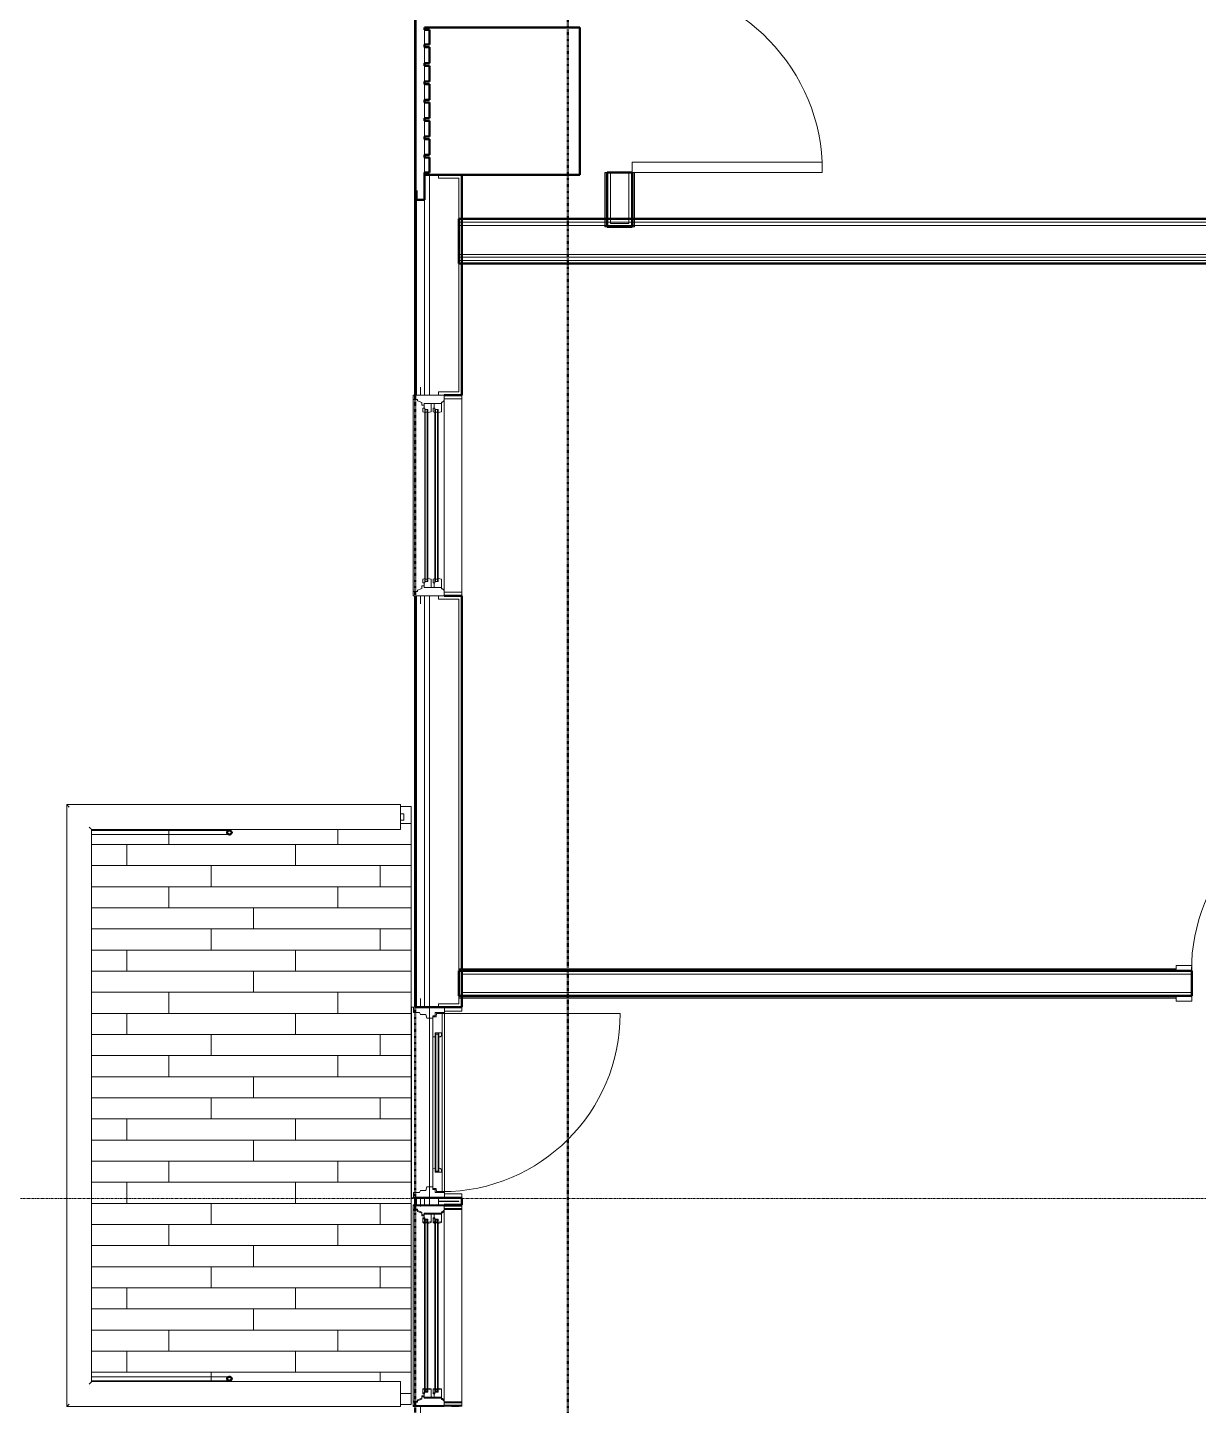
# Model space of a CAD drawing. Header units: inches. Extents: x -4218 to -1830, y 9767 to 12426.
# Drawn here: x -3934.1 to -3712.3, y 10128 to 10389.1 of the extents above; entities that cross this region are included whole.
import ezdxf

# ---------------------------------------------------------------- set-up
doc = ezdxf.new("R2010")
doc.units = ezdxf.units.IN
doc.header["$MEASUREMENT"] = 0
doc.linetypes.add('Dash 1_16_', pattern=[0.125, 0.0625, -0.0625])
doc.linetypes.add('Grid Line 1_2_', pattern=[0.875, 0.5, -0.125, 0.125, -0.125])
for name, color, linetype, lineweight in [('0-1', 7, 'Continuous', 5), ('0-2', 253, 'Continuous', 9), ('A-DOOR-1', 7, 'Continuous', 9), ('A-DOOR-2', 50, 'Continuous', 20), ('A-DOOR-4', 31, 'Continuous', 9), ('A-DOOR-5', 31, 'Continuous', 20), ('A-DOOR-FRAM', 31, 'Continuous', 20), ('A-DOOR-FRAM-1', 50, 'Continuous', 20), ('A-DOOR-FRAM-2', 31, 'Continuous', 9), ('A-DOOR-GLAZ', 31, 'Continuous', 9), ('A-FLOR-5', 192, 'Continuous', 9), ('A-FLOR-HRAL', 11, 'Continuous', 9), ('A-FLOR-PATT-1', 9, 'Continuous', 9), ('A-GENM', 5, 'Continuous', 9), ('A-GENM-7', 5, 'Continuous', 50), ('A-GLAZ-1', 151, 'Continuous', 9), ('A-GLAZ-2', 151, 'Continuous', 20), ('A-GLAZ-3', 151, 'Continuous', 50), ('A-WALL', 113, 'Continuous', 13), ('A-WALL-1', 250, 'Continuous', 50), ('A-WALL-2', 10, 'Continuous', 13), ('A-WALL-3', 254, 'Continuous', 9), ('A-WALL-4', 253, 'Continuous', 9), ('A-WALL-5', 252, 'Continuous', 9), ('A-WALL-6', 7, 'Continuous', 9), ('A-WALL-8', 113, 'Continuous', 9), ('A-WALL-9', 113, 'Continuous', 50), ('C-PROP-LINE-1', 91, 'Dash 1_16_', 50), ('I-WALL-1', 250, 'Continuous', 50), ('I-WALL-2', 254, 'Continuous', 9), ('I-WALL-3', 253, 'Continuous', 9), ('I-WALL-4', 252, 'Continuous', 9), ('S-GRID-1', 1, 'Grid Line 1_2_', 9)]:
    doc.layers.add(name, color=color, linetype=linetype, lineweight=lineweight)

# ---------------------------------------------------------------- blocks, each defined once
blk = doc.blocks.new('Basic Wall _ INT - W4BØF - _5_8 GYP - 2X4 WOOD_BATT_ - 5_8 GYP_ - ___-2689655-BACKGROUND - 3RD FLOOR')
at = {"layer": 'A-WALL-3'}
for p, q in [((-3852.47, 10205.59), (-3852.47, 10205.57)), ((-3852.47, 10205.45), (-3852.47, 10205.39)), ((-3852.47, 10205.38), (-3852.47, 10205.24)), ((-3852.47, 10205.24), (-3852.47, 10205.18))]:
    blk.add_line(p, q, dxfattribs=at)
at = {"layer": 'A-WALL-4'}
for p, q in [((-3852.47, 10205.55), (-3852.47, 10205.59)), ((-3851.87, 10205.59), (-3852.47, 10205.59)), ((-3852.47, 10205.49), (-3852.47, 10205.55)), ((-3852.47, 10205.48), (-3852.47, 10205.49)), ((-3852.47, 10205.47), (-3852.47, 10205.48)), ((-3852.47, 10205.46), (-3852.47, 10205.47)), ((-3852.47, 10205.39), (-3852.47, 10205.46)), ((-3852.47, 10205.18), (-3852.47, 10205.39)), ((-3852.47, 10205.24), (-3851.86, 10205.24)), ((-3713.58, 10205.59), (-3716.58, 10205.59))]:
    blk.add_line(p, q, dxfattribs=at)
at = {"layer": 'A-WALL-5'}
for p, q in [((-3852.47, 10205.46), (-3851.87, 10205.46)), ((-3852.47, 10205.18), (-3851.86, 10205.18)), ((-3716.58, 10205.59), (-3851.85, 10205.59)), ((-3851.85, 10205.24), (-3716.58, 10205.24)), ((-3676.05, 10205.59), (-3676.58, 10205.59)), ((-3676.58, 10205.24), (-3676.05, 10205.24)), ((-3676.05, 10205.57), (-3676.05, 10205.59)), ((-3676.05, 10205.39), (-3676.05, 10205.45)), ((-3676.05, 10205.24), (-3676.05, 10205.38)), ((-3676.05, 10205.18), (-3676.05, 10205.24))]:
    blk.add_line(p, q, dxfattribs=at)
at = {"layer": 'A-WALL-6'}
for p, q in [((-3851.85, 10205.46), (-3716.58, 10205.46)), ((-3851.85, 10205.18), (-3716.58, 10205.18)), ((-3676.58, 10205.46), (-3676.05, 10205.46)), ((-3676.58, 10205.18), (-3676.05, 10205.18)), ((-3676.05, 10205.59), (-3676.05, 10205.55)), ((-3676.05, 10205.55), (-3676.05, 10205.46)), ((-3676.05, 10205.46), (-3676.05, 10205.18))]:
    blk.add_line(p, q, dxfattribs=at)
blk = doc.blocks.new('Basic Wall _ INT - W4BØF - _5_8 GYP - 2X4 WOOD_BATT_ - 5_8 GYP_ - ___-2689656-BACKGROUND - 3RD FLOOR')
at = {"layer": 'A-WALL-3'}
for p, q in [((-3852.47, 10210.75), (-3852.47, 10210.69)), ((-3852.47, 10210.69), (-3852.47, 10210.55)), ((-3852.47, 10210.54), (-3852.47, 10210.48)), ((-3852.47, 10210.36), (-3852.47, 10210.34))]:
    blk.add_line(p, q, dxfattribs=at)
at = {"layer": 'A-WALL-4'}
for p, q in [((-3852.47, 10210.54), (-3852.47, 10210.75)), ((-3852.47, 10210.69), (-3851.85, 10210.69)), ((-3852.47, 10210.48), (-3852.47, 10210.54)), ((-3852.47, 10210.46), (-3852.47, 10210.48)), ((-3852.47, 10210.44), (-3852.47, 10210.46)), ((-3852.47, 10210.38), (-3852.47, 10210.44)), ((-3852.47, 10210.34), (-3852.47, 10210.38)), ((-3851.85, 10210.34), (-3852.47, 10210.34)), ((-3713.58, 10210.34), (-3716.58, 10210.34)), ((-3676.4, 10210.69), (-3676.46, 10210.75)), ((-3676.25, 10210.55), (-3676.4, 10210.69)), ((-3676.19, 10210.48), (-3676.25, 10210.54)), ((-3676.05, 10210.34), (-3676.07, 10210.36))]:
    blk.add_line(p, q, dxfattribs=at)
at = {"layer": 'A-WALL-5'}
for p, q in [((-3852.47, 10210.75), (-3851.85, 10210.75)), ((-3851.85, 10210.46), (-3852.47, 10210.46)), ((-3851.85, 10210.69), (-3716.58, 10210.69)), ((-3716.58, 10210.34), (-3851.85, 10210.34)), ((-3676.58, 10210.69), (-3676.4, 10210.69)), ((-3676.05, 10210.34), (-3676.58, 10210.34))]:
    blk.add_line(p, q, dxfattribs=at)
at = {"layer": 'A-WALL-6'}
for p, q in [((-3851.85, 10210.75), (-3716.58, 10210.75)), ((-3716.58, 10210.46), (-3851.85, 10210.46)), ((-3676.58, 10210.75), (-3676.46, 10210.75)), ((-3676.17, 10210.46), (-3676.58, 10210.46))]:
    blk.add_line(p, q, dxfattribs=at)
at = {"layer": 'A-WALL-6', "flags": 128}
for points in [[(-3676.46, 10210.75), (-3676.34, 10210.63), (-3676.25, 10210.54), (-3676.19, 10210.48), (-3676.17, 10210.46)], [(-3676.17, 10210.46), (-3676.17, 10210.46), (-3676.16, 10210.45), (-3676.15, 10210.44), (-3676.13, 10210.42), (-3676.11, 10210.4), (-3676.09, 10210.38)]]:
    blk.add_lwpolyline(points, dxfattribs=at)
blk = doc.blocks.new('SWING - SINGLE - FLUSH - 2-10 x 6-8 - PRIVACY-3199407-BACKGROUND - 3RD FLOOR')
at = {"layer": 'A-DOOR-1'}
blk.add_arc((17, 2.37), 34.07, 93.3657, 180, dxfattribs=at)
at = {"layer": 'A-DOOR-2'}
for p, q in [((15, 2.37), (15, 36.38)), ((17, 36.38), (15, 36.38)), ((17, 2.37), (17, 36.38)), ((17, 2.37), (15, 2.37))]:
    blk.add_line(p, q, dxfattribs=at)
at = {"layer": 'A-DOOR-FRAM-1'}
for p, q in [((-17, 3.37), (-20, 3.37)), ((-20, 3.37), (-20, 2.37)), ((-17, 2.37), (-17, 3.37)), ((20, 3.37), (17, 3.37)), ((17, 3.37), (17, 2.37)), ((20, 2.37), (20, 3.37)), ((-20, 2.37), (-17, 2.37)), ((17, 2.37), (20, 2.37)), ((-17, -2.38), (-20, -2.38)), ((-20, -2.38), (-20, -3.38)), ((-17, -3.38), (-17, -2.38)), ((20, -2.38), (17, -2.38)), ((17, -2.38), (17, -3.38)), ((20, -3.38), (20, -2.38)), ((-20, -3.38), (-17, -3.38)), ((17, -3.38), (20, -3.38))]:
    blk.add_line(p, q, dxfattribs=at)
blk = doc.blocks.new('Basic Wall _ INT - W4BØF - _5_8 GYP - 2X4 WOOD_BATT_ - 5_8 GYP_ - ___-2687835-BACKGROUND - 3RD FLOOR')
at = {"layer": 'A-WALL-3'}
for p, q in [((-3819.6, 10351.34), (-3819.57, 10351.34)), ((-3819.46, 10351.34), (-3819.4, 10351.34)), ((-3819.39, 10351.34), (-3819.25, 10351.34)), ((-3819.25, 10351.34), (-3819.18, 10351.34))]:
    blk.add_line(p, q, dxfattribs=at)
at = {"layer": 'A-WALL-4'}
for p, q in [((-3819.6, 10352.21), (-3819.6, 10352.84)), ((-3819.6, 10351.84), (-3819.6, 10352.18)), ((-3819.6, 10351.59), (-3819.6, 10351.82)), ((-3819.6, 10351.34), (-3819.6, 10351.57)), ((-3819.55, 10351.34), (-3819.6, 10351.34)), ((-3819.47, 10351.34), (-3819.55, 10351.34)), ((-3819.18, 10351.34), (-3819.47, 10351.34)), ((-3819.25, 10352.84), (-3819.25, 10352.21)), ((-3819.25, 10352.18), (-3819.25, 10351.84)), ((-3819.25, 10351.82), (-3819.25, 10351.59)), ((-3819.25, 10351.57), (-3819.25, 10351.34))]:
    blk.add_line(p, q, dxfattribs=at)
at = {"layer": 'A-WALL-5'}
for p, q in [((-3819.57, 10361.59), (-3819.6, 10361.59)), ((-3819.6, 10352.84), (-3819.6, 10361.59)), ((-3819.4, 10361.59), (-3819.46, 10361.59)), ((-3819.25, 10361.59), (-3819.39, 10361.59)), ((-3819.18, 10361.59), (-3819.25, 10361.59)), ((-3819.25, 10361.59), (-3819.25, 10352.84)), ((-3819.47, 10352.21), (-3819.47, 10352.84)), ((-3819.47, 10351.84), (-3819.47, 10352.18)), ((-3819.47, 10351.59), (-3819.47, 10351.82)), ((-3819.47, 10351.34), (-3819.47, 10351.57)), ((-3819.18, 10352.84), (-3819.18, 10352.21)), ((-3819.18, 10352.18), (-3819.18, 10351.84)), ((-3819.18, 10351.82), (-3819.18, 10351.59)), ((-3819.18, 10351.57), (-3819.18, 10351.34))]:
    blk.add_line(p, q, dxfattribs=at)
at = {"layer": 'A-WALL-6'}
for p, q in [((-3819.6, 10361.59), (-3819.55, 10361.59)), ((-3819.55, 10361.59), (-3819.47, 10361.59)), ((-3819.47, 10352.84), (-3819.47, 10361.59)), ((-3819.47, 10361.59), (-3819.18, 10361.59)), ((-3819.18, 10361.59), (-3819.18, 10352.84))]:
    blk.add_line(p, q, dxfattribs=at)
blk = doc.blocks.new('Basic Wall _ INT - W4BØF - _5_8 GYP - 2X4 WOOD_BATT_ - 5_8 GYP_ - ___-2687834-BACKGROUND - 3RD FLOOR')
at = {"layer": 'A-WALL-3'}
for p, q in [((-3824.76, 10351.34), (-3824.7, 10351.34)), ((-3824.7, 10351.34), (-3824.55, 10351.34)), ((-3824.55, 10351.34), (-3824.49, 10351.34)), ((-3824.37, 10351.34), (-3824.35, 10351.34))]:
    blk.add_line(p, q, dxfattribs=at)
at = {"layer": 'A-WALL-4'}
for p, q in [((-3824.47, 10351.34), (-3824.76, 10351.34)), ((-3824.7, 10352.84), (-3824.7, 10352.21)), ((-3824.7, 10352.18), (-3824.7, 10351.84)), ((-3824.7, 10351.82), (-3824.7, 10351.59)), ((-3824.7, 10351.57), (-3824.7, 10351.34)), ((-3824.39, 10351.34), (-3824.47, 10351.34)), ((-3824.35, 10351.34), (-3824.39, 10351.34)), ((-3824.35, 10352.21), (-3824.35, 10352.84)), ((-3824.35, 10351.84), (-3824.35, 10352.18)), ((-3824.35, 10351.59), (-3824.35, 10351.82)), ((-3824.35, 10351.34), (-3824.35, 10351.57))]:
    blk.add_line(p, q, dxfattribs=at)
at = {"layer": 'A-WALL-5'}
for p, q in [((-3824.7, 10361.59), (-3824.76, 10361.59)), ((-3824.55, 10361.59), (-3824.7, 10361.59)), ((-3824.7, 10361.59), (-3824.7, 10352.84)), ((-3824.49, 10361.59), (-3824.55, 10361.59)), ((-3824.35, 10361.59), (-3824.37, 10361.59)), ((-3824.35, 10352.84), (-3824.35, 10361.59)), ((-3824.76, 10352.84), (-3824.76, 10352.21)), ((-3824.76, 10352.18), (-3824.76, 10351.84)), ((-3824.76, 10351.82), (-3824.76, 10351.59)), ((-3824.76, 10351.57), (-3824.76, 10351.34)), ((-3824.47, 10352.84), (-3824.47, 10352.21)), ((-3824.47, 10352.18), (-3824.47, 10351.84)), ((-3824.47, 10351.82), (-3824.47, 10351.59)), ((-3824.47, 10351.57), (-3824.47, 10351.34))]:
    blk.add_line(p, q, dxfattribs=at)
at = {"layer": 'A-WALL-6'}
for p, q in [((-3824.76, 10361.59), (-3824.47, 10361.59)), ((-3824.76, 10361.59), (-3824.76, 10352.84)), ((-3824.47, 10361.59), (-3824.47, 10352.84)), ((-3824.47, 10361.59), (-3824.39, 10361.59)), ((-3824.39, 10361.59), (-3824.35, 10361.59))]:
    blk.add_line(p, q, dxfattribs=at)
blk = doc.blocks.new('SWING - SINGLE - FLUSH - 36_ x 80_ - OFFSET PIVOT DOOR AT MAGIC PAK AND WASHER_DRYER-3199414-BACKGROUND - 3RD FLOOR')
at = {"layer": 'A-DOOR-1'}
blk.add_arc((18, 2.37), 36.07, 93.1789, 180, dxfattribs=at)
at = {"layer": 'A-DOOR-2'}
for p, q in [((16, 2.37), (16, 38.39)), ((18, 38.39), (16, 38.39)), ((18, 2.37), (18, 38.39)), ((18, 2.37), (16, 2.37))]:
    blk.add_line(p, q, dxfattribs=at)
blk = doc.blocks.new('CTR - 1st Phase - Unit Layouts_rvt-1-BACKGROUND - 3RD FLOOR')
at = {"layer": 'A-WALL-1'}
for p, q in [((-3824.35, 10361.59), (-3824.35, 10351.34)), ((-3819.6, 10361.59), (-3824.35, 10361.59)), ((-3819.6, 10351.34), (-3819.6, 10361.59)), ((-3824.35, 10351.34), (-3823.72, 10351.34)), ((-3823.72, 10351.34), (-3820.22, 10351.34)), ((-3820.22, 10351.34), (-3819.6, 10351.34)), ((-3713.58, 10210.34), (-3852.47, 10210.34)), ((-3852.47, 10210.34), (-3852.47, 10209.71)), ((-3713.58, 10205.59), (-3713.58, 10210.34)), ((-3852.47, 10209.71), (-3852.47, 10206.21)), ((-3852.47, 10206.21), (-3852.47, 10205.59)), ((-3852.47, 10205.59), (-3713.58, 10205.59))]:
    blk.add_line(p, q, dxfattribs=at)
at = {"layer": 'A-WALL-2'}
for p, q in [((-3823.72, 10351.96), (-3823.72, 10361.59)), ((-3820.22, 10351.96), (-3820.22, 10361.59)), ((-3823.72, 10351.96), (-3820.22, 10351.96)), ((-3851.85, 10209.71), (-3713.58, 10209.71)), ((-3851.85, 10209.71), (-3851.85, 10206.21)), ((-3851.85, 10206.21), (-3713.58, 10206.21))]:
    blk.add_line(p, q, dxfattribs=at)
at = {"layer": 'A-WALL-3'}
for p, q in [((-3824.35, 10352.84), (-3824.35, 10352.21)), ((-3824.35, 10352.18), (-3824.35, 10351.84)), ((-3824.35, 10351.82), (-3824.35, 10351.59)), ((-3824.35, 10351.57), (-3824.35, 10351.34)), ((-3819.6, 10351.34), (-3824.35, 10351.34)), ((-3819.6, 10352.21), (-3819.6, 10352.84)), ((-3819.6, 10351.84), (-3819.6, 10352.18)), ((-3819.6, 10351.59), (-3819.6, 10351.82)), ((-3819.6, 10351.34), (-3819.6, 10351.57)), ((-3851.85, 10210.34), (-3852.47, 10210.34)), ((-3852.47, 10205.59), (-3852.47, 10210.34)), ((-3713.58, 10210.34), (-3716.58, 10210.34)), ((-3852.47, 10205.59), (-3851.87, 10205.59)), ((-3716.58, 10205.59), (-3713.58, 10205.59))]:
    blk.add_line(p, q, dxfattribs=at)
at = {"layer": 'A-WALL-4'}
for p, q in [((-3824.35, 10361.59), (-3824.35, 10352.84)), ((-3819.6, 10352.84), (-3819.6, 10361.59)), ((-3716.58, 10210.34), (-3851.85, 10210.34)), ((-3851.85, 10205.59), (-3716.58, 10205.59))]:
    blk.add_line(p, q, dxfattribs=at)
at = {"layer": 'A-WALL-5'}
for p, q in [((-3824.35, 10361.59), (-3819.6, 10361.59)), ((-3713.58, 10210.34), (-3713.58, 10205.59))]:
    blk.add_line(p, q, dxfattribs=at)
at = {"layer": '0-2', "rotation": 269.9999999999863}
blk.add_blockref('SWING - SINGLE - FLUSH - 36_ x 80_ - OFFSET PIVOT DOOR AT MAGIC PAK AND WASHER_DRYER-3199414-BACKGROUND - 3RD FLOOR', (-3821.97, 10379.59), dxfattribs=at)
at = {"layer": '0-2'}
for name, p in [('Basic Wall _ INT - W4BØF - _5_8 GYP - 2X4 WOOD_BATT_ - 5_8 GYP_ - ___-2687834-BACKGROUND - 3RD FLOOR', (0, 0)), ('Basic Wall _ INT - W4BØF - _5_8 GYP - 2X4 WOOD_BATT_ - 5_8 GYP_ - ___-2687835-BACKGROUND - 3RD FLOOR', (0, 0)), ('SWING - SINGLE - FLUSH - 2-10 x 6-8 - PRIVACY-3199407-BACKGROUND - 3RD FLOOR', (-3696.58, 10207.96)), ('Basic Wall _ INT - W4BØF - _5_8 GYP - 2X4 WOOD_BATT_ - 5_8 GYP_ - ___-2689656-BACKGROUND - 3RD FLOOR', (0, 0)), ('Basic Wall _ INT - W4BØF - _5_8 GYP - 2X4 WOOD_BATT_ - 5_8 GYP_ - ___-2689655-BACKGROUND - 3RD FLOOR', (0, 0))]:
    blk.add_blockref(name, p, dxfattribs=at)
blk = doc.blocks.new('CTR - 1st Phase - Common Walls_rvt-1-BACKGROUND - 3RD FLOOR')
at = {"layer": 'A-WALL-2'}
for p, q in [((-3504.67, 10352.21), (-3852.47, 10352.21)), ((-3504.67, 10351.59), (-3852.47, 10351.59)), ((-3501.42, 10346.09), (-3852.47, 10346.09)), ((-3501.42, 10345.59), (-3852.47, 10345.59)), ((-3501.42, 10344.96), (-3852.47, 10344.96))]:
    blk.add_line(p, q, dxfattribs=at)
at = {"layer": 'I-WALL-1'}
for p, q in [((-3505.3, 10352.84), (-3852.47, 10352.84)), ((-3852.47, 10352.84), (-3852.47, 10344.34)), ((-3852.47, 10344.34), (-3636.46, 10344.34))]:
    blk.add_line(p, q, dxfattribs=at)
at = {"layer": 'I-WALL-2'}
blk.add_line((-3852.47, 10344.34), (-3852.47, 10352.84), dxfattribs=at)
at = {"layer": 'I-WALL-3'}
for p, q in [((-3851.85, 10352.84), (-3852.47, 10352.84)), ((-3824.64, 10352.84), (-3824.74, 10352.84)), ((-3824.55, 10352.84), (-3824.63, 10352.84)), ((-3824.49, 10352.84), (-3824.54, 10352.84)), ((-3819.6, 10352.84), (-3824.35, 10352.84)), ((-3819.39, 10352.84), (-3819.44, 10352.84)), ((-3819.3, 10352.84), (-3819.38, 10352.84)), ((-3819.18, 10352.84), (-3819.29, 10352.84)), ((-3852.47, 10344.34), (-3851.85, 10344.34))]:
    blk.add_line(p, q, dxfattribs=at)
at = {"layer": 'I-WALL-4'}
for p, q in [((-3824.76, 10352.84), (-3851.85, 10352.84)), ((-3505.3, 10352.84), (-3819.18, 10352.84)), ((-3851.85, 10344.34), (-3676.46, 10344.34))]:
    blk.add_line(p, q, dxfattribs=at)
blk = doc.blocks.new('Perforated Panel at Magic-Pak - hvac panel - 3rd floor-2505075-BACKGROUND - 3RD FLOOR')
at = {"layer": 'A-GLAZ-3'}
for p, q in [((19.01, 4.44), (-19.01, 4.44)), ((-19.01, 4.44), (-19.01, 4.37)), ((-19.01, 4.37), (19.01, 4.37)), ((19.01, 4.37), (19.01, 4.44))]:
    blk.add_line(p, q, dxfattribs=at)
blk = doc.blocks.new('Window-Double_Hung-Andersen-400_Series-Tilt_Wash - DOUBLE HUNG - COTTAGE - 3RD FLOOR-V183-BACKGROUND - 3RD FLOOR')
at = {"layer": 'A-GLAZ-1'}
for p, q in [((-15.7, 2.62), (15.7, 2.62)), ((-16.29, 2.5), (-15.7, 2.5)), ((-16.29, 2.12), (-15.7, 2.12)), ((-16.29, 0.56), (-15.7, 0.56)), ((-16.29, 0.19), (-15.7, 0.19)), ((-15.82, 2.5), (-15.82, 2.12)), ((-15.82, 0.56), (-15.82, 0.19)), ((-15.7, 2.5), (15.7, 2.5)), ((-15.7, 2.12), (15.7, 2.12)), ((-15.7, 2), (15.7, 2)), ((-15.7, 0.69), (15.7, 0.69)), ((-15.7, 0.56), (15.7, 0.56)), ((-15.7, 0.19), (15.7, 0.19)), ((-15.7, 0.06), (15.7, 0.06)), ((16.29, 2.5), (15.7, 2.5)), ((16.29, 2.12), (15.7, 2.12)), ((16.29, 0.56), (15.7, 0.56)), ((16.29, 0.19), (15.7, 0.19)), ((15.82, 2.5), (15.82, 2.12)), ((15.82, 0.56), (15.82, 0.19)), ((18.95, -1.06), (-18.95, -1.06)), ((-18.95, -1.06), (-18.95, -4.44)), ((-18.32, -1.06), (-18.32, -4.44)), ((18.32, -1.06), (18.32, -4.44)), ((18.95, -4.44), (18.95, -1.06)), ((18.95, -2.44), (19.01, -2.44)), ((19.01, -2.44), (19.01, -3.94)), ((-18.95, -4.44), (18.95, -4.44)), ((19.01, -3.94), (18.95, -3.94))]:
    blk.add_line(p, q, dxfattribs=at)
at = {"layer": 'A-GLAZ-2'}
for p, q in [((-19.01, 3.44), (-20.51, 3.44)), ((19.01, 4.81), (-19.01, 4.81)), ((-19.01, 4.81), (-19.01, -1.06)), ((-18.2, 4.81), (-18.2, 4)), ((-18.2, 4), (-17.92, 4)), ((-17.92, 4), (-17.61, 3.19)), ((-17.61, 3.19), (-17.14, 3.19)), ((-17.42, 2.75), (-16.57, 2.75)), ((-17.42, 2.75), (-17.42, -0.56)), ((-17.14, 3.19), (-17.14, 2.75)), ((-15.86, 2.97), (-16.57, 2.97)), ((-16.57, 2.62), (-16.57, 2.97)), ((-15.7, 2.62), (-16.57, 2.62)), ((-16.29, 2.62), (-16.29, 2)), ((-15.86, 2.97), (-15.7, 2.62)), ((15.86, 2.97), (15.7, 2.62)), ((15.7, 2.62), (16.57, 2.62)), ((15.86, 2.97), (16.57, 2.97)), ((16.29, 2.62), (16.29, 2)), ((16.57, 2.62), (16.57, 2.97)), ((17.42, 2.75), (16.57, 2.75)), ((17.14, 3.19), (17.14, 2.75)), ((17.61, 3.19), (17.14, 3.19)), ((17.42, 2.75), (17.42, -0.56)), ((17.92, 4), (17.61, 3.19)), ((18.2, 4), (17.92, 4)), ((18.2, 4.81), (18.2, 4)), ((19.01, -1.06), (19.01, 4.81)), ((19.01, 3.44), (20.51, 3.44)), ((-17.42, 1.37), (-15.86, 1.37)), ((-17.42, 0.81), (-16.57, 0.81)), ((-15.86, 1.03), (-16.57, 1.03)), ((-16.57, 0.69), (-16.57, 1.03)), ((-15.7, 0.69), (-16.57, 0.69)), ((-15.7, 2), (-16.29, 2)), ((-16.29, 0.69), (-16.29, 0.06)), ((-15.7, 0.06), (-16.29, 0.06)), ((-15.86, 1.37), (-15.7, 2)), ((-15.86, 1.03), (-15.7, 0.69)), ((-15.86, -0.56), (-15.7, 0.06)), ((15.7, 2), (16.29, 2)), ((15.86, 1.37), (15.7, 2)), ((15.86, 1.03), (15.7, 0.69)), ((15.7, 0.69), (16.57, 0.69)), ((15.7, 0.06), (16.29, 0.06)), ((15.86, -0.56), (15.7, 0.06)), ((17.42, 1.37), (15.86, 1.37)), ((15.86, 1.03), (16.57, 1.03)), ((16.29, 0.69), (16.29, 0.06)), ((16.57, 0.69), (16.57, 1.03)), ((17.42, 0.81), (16.57, 0.81)), ((-19.01, -1.06), (19.01, -1.06)), ((-17.67, -0.78), (-18, -1.06)), ((-17.67, -0.78), (-17.67, -0.56)), ((-17.67, -0.56), (-15.86, -0.56)), ((17.67, -0.56), (15.86, -0.56)), ((17.67, -0.78), (17.67, -0.56)), ((17.67, -0.78), (18, -1.06))]:
    blk.add_line(p, q, dxfattribs=at)
blk = doc.blocks.new('Door-Inswing-Andersen-400_Series-Single - 3_ 0-1_8_ x 6_ 7-1_2_ - 3rd floor-V184-BACKGROUND - 3RD FLOOR')
at = {"layer": 'A-DOOR-4'}
blk.add_line((16.87, -0.66), (16.87, -34.41), dxfattribs=at)
blk.add_arc((16.87, -0.66), 33.75, 180, 270, dxfattribs=at)
at = {"layer": 'A-DOOR-5'}
for p, q in [((-16.26, 0.42), (-16.87, 0.41)), ((-16.87, 0.41), (-16.87, -0.66)), ((-16.26, 1.06), (-16.26, 0.42)), ((-16.26, 1.06), (-12.44, 1.06)), ((-13.19, 0.66), (-12.44, 0.66)), ((-13.19, -0.66), (-13.19, 0.66)), ((-12.44, 0.75), (-12.47, 1.06)), ((12.44, 1.06), (-12.44, 1.06)), ((-12.44, 0.66), (-12.44, 0.75)), ((16.26, 1.06), (12.44, 1.06)), ((12.44, 0.75), (12.47, 1.06)), ((12.44, 0.66), (12.44, 0.75)), ((13.19, 0.66), (12.44, 0.66)), ((13.19, -0.66), (13.19, 0.66)), ((16.26, 1.06), (16.26, 0.42)), ((16.26, 0.42), (16.87, 0.41)), ((16.87, 0.41), (16.87, -0.66)), ((-16.87, -0.66), (-12.44, -0.66)), ((-12.44, -0.09), (-13.19, -0.09)), ((-13.19, -0.59), (-12.67, -0.59)), ((-13.19, -0.66), (-13.19, -0.59)), ((-12.67, -0.59), (-12.47, -0.34)), ((-12.47, -0.34), (-12.44, -0.16)), ((-12.44, -0.16), (-12.44, -0.09)), ((12.44, -0.66), (-12.44, -0.66)), ((12.44, -0.09), (13.19, -0.09)), ((12.44, -0.16), (12.44, -0.09)), ((12.47, -0.34), (12.44, -0.16)), ((16.87, -0.66), (12.44, -0.66)), ((12.67, -0.59), (12.47, -0.34)), ((13.19, -0.59), (12.67, -0.59)), ((13.19, -0.66), (13.19, -0.59))]:
    blk.add_line(p, q, dxfattribs=at)
at = {"layer": 'A-DOOR-FRAM'}
for p, q in [((-19.69, 3.44), (-18.06, 3.44)), ((18.06, 5.09), (-18.06, 5.09)), ((-18.06, 5.09), (-18.06, 4.44)), ((-18.06, 4.75), (-18.06, -1.13)), ((-18.06, 4.75), (-17.03, 4.75)), ((-18.06, 4.44), (-18.06, -1.13)), ((-17.03, 3.63), (-17.03, 4.75)), ((-16.69, 3.39), (-17.03, 3.63)), ((-16.69, 2.39), (-16.69, 3.39)), ((16.69, 3.39), (17.03, 3.63)), ((16.69, 2.39), (16.69, 3.39)), ((17.03, 3.63), (17.03, 4.75)), ((18.06, 4.75), (17.03, 4.75)), ((18.06, 4.44), (18.06, 5.09)), ((18.06, 4.75), (18.06, -1.13)), ((18.06, -1.13), (18.06, 4.44)), ((19.69, 3.44), (18.06, 3.44)), ((-17.03, 0.66), (-16.45, 0.66)), ((-17.03, -1.13), (-17.03, 0.66)), ((-16, 2.23), (-16.69, 2.39)), ((-16.45, 0.66), (-16.45, 1.09)), ((-16.45, 1.09), (-16, 1.09)), ((-16, 1.09), (-16, 2.23)), ((16, 2.23), (16.69, 2.39)), ((16, 1.09), (16, 2.23)), ((16.45, 1.09), (16, 1.09)), ((16.45, 0.66), (16.45, 1.09)), ((17.03, 0.66), (16.45, 0.66)), ((17.03, -1.13), (17.03, 0.66)), ((-18.06, -1.13), (-17.94, -1.13)), ((-17.69, -1.13), (-18.06, -1.13)), ((-18.06, -1.13), (-17.03, -1.13)), ((-17.31, -1.13), (17.31, -1.13)), ((18.06, -1.13), (17.03, -1.13)), ((17.94, -1.13), (18.06, -1.13))]:
    blk.add_line(p, q, dxfattribs=at)
at = {"layer": 'A-DOOR-FRAM-2'}
for p, q in [((-17.31, -1.13), (-17.94, -1.13)), ((-17.94, -1.13), (-17.94, -4.44)), ((-17.31, -4.44), (-17.31, -1.13)), ((17.94, -1.13), (17.31, -1.13)), ((17.31, -1.13), (17.31, -4.44)), ((17.94, -4.44), (17.94, -1.13)), ((-17.94, -4.44), (-17.31, -4.44)), ((17.31, -4.44), (17.94, -4.44))]:
    blk.add_line(p, q, dxfattribs=at)
at = {"layer": 'A-DOOR-GLAZ'}
for p, q in [((-12.44, 0.5), (-13.19, 0.5)), ((-13.19, 0.06), (-12.44, 0.06)), ((-12.98, 0.5), (-12.98, 0.06)), ((12.44, 0.66), (-12.44, 0.66)), ((12.44, 0.5), (-12.44, 0.5)), ((12.44, 0.06), (-12.44, 0.06)), ((12.44, 0.5), (13.19, 0.5)), ((13.19, 0.06), (12.44, 0.06)), ((12.98, 0.5), (12.98, 0.06)), ((12.44, -0.09), (-12.44, -0.09))]:
    blk.add_line(p, q, dxfattribs=at)
blk = doc.blocks.new('Window-Double_Hung-Andersen-400_Series-Tilt_Wash - DOUBLE HUNG - COTTAGE - 3RD FLOOR-2888224-BACKGROUND - 3RD FLOOR')
at = {"layer": 'A-GLAZ-1'}
for p, q in [((-15.7, 2.62), (15.7, 2.62)), ((-16.29, 2.5), (-15.7, 2.5)), ((-16.29, 2.12), (-15.7, 2.12)), ((-16.29, 0.56), (-15.7, 0.56)), ((-16.29, 0.19), (-15.7, 0.19)), ((-15.82, 2.5), (-15.82, 2.12)), ((-15.82, 0.56), (-15.82, 0.19)), ((-15.7, 2.5), (15.7, 2.5)), ((-15.7, 2.12), (15.7, 2.12)), ((-15.7, 2), (15.7, 2)), ((-15.7, 0.69), (15.7, 0.69)), ((-15.7, 0.56), (15.7, 0.56)), ((-15.7, 0.19), (15.7, 0.19)), ((-15.7, 0.06), (15.7, 0.06)), ((16.29, 2.5), (15.7, 2.5)), ((16.29, 2.12), (15.7, 2.12)), ((16.29, 0.56), (15.7, 0.56)), ((16.29, 0.19), (15.7, 0.19)), ((15.82, 2.5), (15.82, 2.12)), ((15.82, 0.56), (15.82, 0.19)), ((-19.01, -3.94), (-19.01, -2.44)), ((-19.01, -2.44), (-18.95, -2.44)), ((18.95, -1.06), (-18.95, -1.06)), ((-18.95, -1.06), (-18.95, -4.44)), ((-18.32, -1.06), (-18.32, -4.44)), ((18.32, -1.06), (18.32, -4.44)), ((18.95, -4.44), (18.95, -1.06)), ((18.95, -2.44), (19.01, -2.44)), ((19.01, -2.44), (19.01, -3.94)), ((-18.95, -3.94), (-19.01, -3.94)), ((-18.95, -4.44), (18.95, -4.44)), ((19.01, -3.94), (18.95, -3.94))]:
    blk.add_line(p, q, dxfattribs=at)
at = {"layer": 'A-GLAZ-2'}
for p, q in [((-19.01, 3.44), (-20.51, 3.44)), ((19.01, 4.81), (-19.01, 4.81)), ((-19.01, 4.81), (-19.01, -1.06)), ((-18.2, 4.81), (-18.2, 4)), ((-18.2, 4), (-17.92, 4)), ((-17.92, 4), (-17.61, 3.19)), ((-17.61, 3.19), (-17.14, 3.19)), ((-17.42, 2.75), (-16.57, 2.75)), ((-17.42, 2.75), (-17.42, -0.56)), ((-17.14, 3.19), (-17.14, 2.75)), ((-15.86, 2.97), (-16.57, 2.97)), ((-16.57, 2.62), (-16.57, 2.97)), ((-15.7, 2.62), (-16.57, 2.62)), ((-16.29, 2.62), (-16.29, 2)), ((-15.86, 2.97), (-15.7, 2.62)), ((15.86, 2.97), (15.7, 2.62)), ((15.7, 2.62), (16.57, 2.62)), ((15.86, 2.97), (16.57, 2.97)), ((16.29, 2.62), (16.29, 2)), ((16.57, 2.62), (16.57, 2.97)), ((17.42, 2.75), (16.57, 2.75)), ((17.14, 3.19), (17.14, 2.75)), ((17.61, 3.19), (17.14, 3.19)), ((17.42, 2.75), (17.42, -0.56)), ((17.92, 4), (17.61, 3.19)), ((18.2, 4), (17.92, 4)), ((18.2, 4.81), (18.2, 4)), ((19.01, -1.06), (19.01, 4.81)), ((19.01, 3.44), (20.51, 3.44)), ((-17.42, 1.37), (-15.86, 1.37)), ((-17.42, 0.81), (-16.57, 0.81)), ((-15.86, 1.03), (-16.57, 1.03)), ((-16.57, 0.69), (-16.57, 1.03)), ((-15.7, 0.69), (-16.57, 0.69)), ((-15.7, 2), (-16.29, 2)), ((-16.29, 0.69), (-16.29, 0.06)), ((-15.7, 0.06), (-16.29, 0.06)), ((-15.86, 1.37), (-15.7, 2)), ((-15.86, 1.03), (-15.7, 0.69)), ((-15.86, -0.56), (-15.7, 0.06)), ((15.7, 2), (16.29, 2)), ((15.86, 1.37), (15.7, 2)), ((15.86, 1.03), (15.7, 0.69)), ((15.7, 0.69), (16.57, 0.69)), ((15.7, 0.06), (16.29, 0.06)), ((15.86, -0.56), (15.7, 0.06)), ((17.42, 1.37), (15.86, 1.37)), ((15.86, 1.03), (16.57, 1.03)), ((16.29, 0.69), (16.29, 0.06)), ((16.57, 0.69), (16.57, 1.03)), ((17.42, 0.81), (16.57, 0.81)), ((-19.01, -1.06), (19.01, -1.06)), ((-17.67, -0.78), (-18, -1.06)), ((-17.67, -0.78), (-17.67, -0.56)), ((-17.67, -0.56), (-15.86, -0.56)), ((17.67, -0.56), (15.86, -0.56)), ((17.67, -0.78), (17.67, -0.56)), ((17.67, -0.78), (18, -1.06))]:
    blk.add_line(p, q, dxfattribs=at)
blk = doc.blocks.new('V-Series_EWC4_SPVU_RFA_2015 - 2ND AND 3RD FLOOR-2226480-BACKGROUND - 3RD FLOOR')
at = {"layer": 'A-GENM'}
for p, q in [((-3858.97, 11733.36), (-3858.97, 11736.15)), ((-3858.97, 11729.87), (-3858.97, 11732.86)), ((-3858.97, 11726.39), (-3858.97, 11729.37)), ((-3858.97, 11722.9), (-3858.97, 11725.89)), ((-3858.97, 11719.42), (-3858.97, 11722.4)), ((-3858.97, 11715.93), (-3858.97, 11718.92)), ((-3858.97, 11712.45), (-3858.97, 11715.43)), ((-3858.97, 11709.15), (-3858.97, 11711.95))]:
    blk.add_line(p, q, dxfattribs=at)
at = {"layer": 'A-GENM-7'}
for p, q in [((-3829.54, 11736.59), (-3858.97, 11736.59)), ((-3858.97, 11736.59), (-3858.97, 11736.15)), ((-3858.97, 11736.15), (-3857.97, 11736.15)), ((-3857.97, 11736.15), (-3857.97, 11733.36)), ((-3829.54, 11708.71), (-3829.54, 11736.59)), ((-3857.97, 11733.36), (-3858.97, 11733.36)), ((-3858.97, 11733.36), (-3858.97, 11732.86)), ((-3858.97, 11732.86), (-3857.97, 11732.86)), ((-3857.97, 11732.86), (-3857.97, 11729.87)), ((-3857.97, 11729.87), (-3858.97, 11729.87)), ((-3858.97, 11729.87), (-3858.97, 11729.37)), ((-3858.97, 11729.37), (-3857.97, 11729.37)), ((-3857.97, 11729.37), (-3857.97, 11726.39)), ((-3857.97, 11726.39), (-3858.97, 11726.39)), ((-3858.97, 11726.39), (-3858.97, 11725.89)), ((-3858.97, 11725.89), (-3857.97, 11725.89)), ((-3857.97, 11725.89), (-3857.97, 11722.9)), ((-3857.97, 11722.9), (-3858.97, 11722.9)), ((-3858.97, 11722.9), (-3858.97, 11722.4)), ((-3858.97, 11722.4), (-3857.97, 11722.4)), ((-3857.97, 11722.4), (-3857.97, 11719.42)), ((-3857.97, 11719.42), (-3858.97, 11719.42)), ((-3858.97, 11719.42), (-3858.97, 11718.92)), ((-3858.97, 11718.92), (-3857.97, 11718.92)), ((-3857.97, 11718.92), (-3857.97, 11715.93)), ((-3857.97, 11715.93), (-3858.97, 11715.93)), ((-3858.97, 11715.93), (-3858.97, 11715.43)), ((-3858.97, 11715.43), (-3857.97, 11715.43)), ((-3857.97, 11715.43), (-3857.97, 11712.45)), ((-3857.97, 11712.45), (-3858.97, 11712.45)), ((-3858.97, 11712.45), (-3858.97, 11711.95)), ((-3858.97, 11711.95), (-3857.97, 11711.95)), ((-3857.97, 11711.95), (-3857.97, 11709.15)), ((-3857.97, 11709.15), (-3858.97, 11709.15)), ((-3858.97, 11709.15), (-3858.97, 11708.71)), ((-3858.97, 11708.71), (-3829.54, 11708.71))]:
    blk.add_line(p, q, dxfattribs=at)
blk = doc.blocks.new('Window-Double_Hung-Andersen-400_Series-Tilt_Wash - DOUBLE HUNG - COTTAGE - 3RD FLOOR-V205-BACKGROUND - 3RD FLOOR')
at = {"layer": 'A-GLAZ-1'}
for p, q in [((-18.95, 4.44), (18.95, 4.44)), ((-18.95, 1.06), (-18.95, 4.44)), ((-18.32, 1.06), (-18.32, 4.44)), ((18.32, 1.06), (18.32, 4.44)), ((18.95, 4.44), (18.95, 1.06)), ((18.95, 3.94), (19.01, 3.94)), ((19.01, 3.94), (19.01, 2.44)), ((18.95, 1.06), (-18.95, 1.06)), ((19.01, 2.44), (18.95, 2.44)), ((-16.29, -0.19), (-15.7, -0.19)), ((-16.29, -0.56), (-15.7, -0.56)), ((-16.29, -2.13), (-15.7, -2.13)), ((-16.29, -2.5), (-15.7, -2.5)), ((-15.82, -0.56), (-15.82, -0.19)), ((-15.82, -2.5), (-15.82, -2.13)), ((-15.7, -0.06), (15.7, -0.06)), ((-15.7, -0.19), (15.7, -0.19)), ((-15.7, -0.56), (15.7, -0.56)), ((-15.7, -0.69), (15.7, -0.69)), ((-15.7, -2), (15.7, -2)), ((-15.7, -2.13), (15.7, -2.13)), ((-15.7, -2.5), (15.7, -2.5)), ((16.29, -0.19), (15.7, -0.19)), ((16.29, -0.56), (15.7, -0.56)), ((16.29, -2.13), (15.7, -2.13)), ((16.29, -2.5), (15.7, -2.5)), ((15.82, -0.56), (15.82, -0.19)), ((15.82, -2.5), (15.82, -2.13)), ((-15.7, -2.63), (15.7, -2.63))]:
    blk.add_line(p, q, dxfattribs=at)
at = {"layer": 'A-GLAZ-2'}
for p, q in [((-19.01, 1.06), (19.01, 1.06)), ((-19.01, -4.81), (-19.01, 1.06)), ((-17.67, 0.78), (-18, 1.06)), ((-17.67, 0.78), (-17.67, 0.56)), ((-17.67, 0.56), (-15.86, 0.56)), ((-17.42, -2.75), (-17.42, 0.56)), ((-15.86, 0.56), (-15.7, -0.06)), ((15.86, 0.56), (15.7, -0.06)), ((17.67, 0.56), (15.86, 0.56)), ((17.42, -2.75), (17.42, 0.56)), ((17.67, 0.78), (18, 1.06)), ((17.67, 0.78), (17.67, 0.56)), ((19.01, 1.06), (19.01, -4.81)), ((-17.42, -0.81), (-16.57, -0.81)), ((-17.42, -1.38), (-15.86, -1.38)), ((-16.57, -0.69), (-16.57, -1.03)), ((-15.7, -0.69), (-16.57, -0.69)), ((-15.86, -1.03), (-16.57, -1.03)), ((-16.29, -0.69), (-16.29, -0.06)), ((-15.7, -0.06), (-16.29, -0.06)), ((-16.29, -2.63), (-16.29, -2)), ((-15.7, -2), (-16.29, -2)), ((-15.86, -1.03), (-15.7, -0.69)), ((-15.86, -1.38), (-15.7, -2)), ((15.7, -0.06), (16.29, -0.06)), ((15.86, -1.03), (15.7, -0.69)), ((15.7, -0.69), (16.57, -0.69)), ((15.86, -1.38), (15.7, -2)), ((15.7, -2), (16.29, -2)), ((15.86, -1.03), (16.57, -1.03)), ((17.42, -1.38), (15.86, -1.38)), ((16.29, -0.69), (16.29, -0.06)), ((16.29, -2.63), (16.29, -2)), ((16.57, -0.69), (16.57, -1.03)), ((17.42, -0.81), (16.57, -0.81)), ((-19.01, -3.44), (-20.51, -3.44)), ((19.01, -4.81), (-19.01, -4.81)), ((-18.2, -4), (-17.92, -4)), ((-18.2, -4.81), (-18.2, -4)), ((-17.92, -4), (-17.61, -3.19)), ((-17.61, -3.19), (-17.14, -3.19)), ((-17.42, -2.75), (-16.57, -2.75)), ((-17.14, -3.19), (-17.14, -2.75)), ((-16.57, -2.63), (-16.57, -2.97)), ((-15.7, -2.63), (-16.57, -2.63)), ((-15.86, -2.97), (-16.57, -2.97)), ((-15.86, -2.97), (-15.7, -2.63)), ((15.86, -2.97), (15.7, -2.63)), ((15.7, -2.63), (16.57, -2.63)), ((15.86, -2.97), (16.57, -2.97)), ((16.57, -2.63), (16.57, -2.97)), ((17.42, -2.75), (16.57, -2.75)), ((17.14, -3.19), (17.14, -2.75)), ((17.61, -3.19), (17.14, -3.19)), ((17.92, -4), (17.61, -3.19)), ((18.2, -4), (17.92, -4)), ((18.2, -4.81), (18.2, -4)), ((19.01, -3.44), (20.51, -3.44))]:
    blk.add_line(p, q, dxfattribs=at)
blk = doc.blocks.new('Railing - Baluster_01-2700443-BACKGROUND - 3RD FLOOR')
at = {"layer": 'A-FLOR-HRAL'}
for p, q in [((-0.59, 1.18), (0.59, 1.18)), ((-0.59, 0.59), (-0.59, 1.18)), ((0.59, 1.18), (0.59, 0.59))]:
    blk.add_line(p, q, dxfattribs=at)
blk = doc.blocks.new('Railing - Railing-2700306-BACKGROUND - 3RD FLOOR')
at = {"layer": 'A-FLOR-HRAL'}
for p, q in [((-3863.47, 10241.84), (-3926.72, 10241.84)), ((-3926.72, 10241.84), (-3926.72, 10127.79)), ((-3863.47, 10241.84), (-3863.47, 10241.37)), ((-3863.47, 10241.37), (-3863.47, 10237.59)), ((-3922, 10237.11), (-3863.47, 10237.11)), ((-3922, 10132.51), (-3922, 10237.11)), ((-3863.47, 10237.59), (-3863.47, 10237.11)), ((-3863.47, 10132.51), (-3922, 10132.51)), ((-3863.47, 10132.51), (-3863.47, 10132.04)), ((-3863.47, 10132.04), (-3863.47, 10128.26)), ((-3926.72, 10127.79), (-3863.47, 10127.79)), ((-3863.47, 10128.26), (-3863.47, 10127.79))]:
    blk.add_line(p, q, dxfattribs=at)
for points, knots in [([(-3926.72, 10241.84), (-3926.72, 10241.84), (-3926.72, 10241.83), (-3926.69, 10241.8), (-3926.66, 10241.78), (-3926.63, 10241.75), (-3926.61, 10241.72), (-3926.58, 10241.69), (-3926.54, 10241.65), (-3926.5, 10241.61), (-3926.46, 10241.58), (-3926.42, 10241.54), (-3926.35, 10241.47), (-3926.29, 10241.41), (-3926.25, 10241.37)], [0, 0, 0, 0, 0.166667, 0.25, 0.333333, 0.416667, 0.458333, 0.5, 0.583333, 0.666667, 0.708333, 0.75, 0.833333, 1, 1, 1, 1]), ([(-3922.47, 10237.59), (-3922.43, 10237.55), (-3922.37, 10237.48), (-3922.29, 10237.41), (-3922.24, 10237.36), (-3922.21, 10237.32), (-3922.18, 10237.29), (-3922.14, 10237.26), (-3922.12, 10237.23), (-3922.09, 10237.21), (-3922.06, 10237.18), (-3922.03, 10237.15), (-3922.01, 10237.12), (-3922, 10237.11), (-3922, 10237.11)], [0, 0, 0, 0, 0.166667, 0.25, 0.333333, 0.375, 0.416667, 0.5, 0.541667, 0.583333, 0.666667, 0.75, 0.833333, 1, 1, 1, 1]), ([(-3922.47, 10132.04), (-3922.43, 10132.08), (-3922.37, 10132.14), (-3922.29, 10132.22), (-3922.24, 10132.27), (-3922.21, 10132.3), (-3922.18, 10132.34), (-3922.14, 10132.37), (-3922.12, 10132.4), (-3922.09, 10132.42), (-3922.06, 10132.45), (-3922.03, 10132.48), (-3922.01, 10132.51), (-3922, 10132.51), (-3922, 10132.51)], [0, 0, 0, 0, 0.166667, 0.25, 0.333333, 0.375, 0.416667, 0.5, 0.541667, 0.583333, 0.666667, 0.75, 0.833333, 1, 1, 1, 1]), ([(-3926.72, 10127.79), (-3926.72, 10127.79), (-3926.72, 10127.8), (-3926.69, 10127.82), (-3926.66, 10127.85), (-3926.63, 10127.88), (-3926.61, 10127.91), (-3926.58, 10127.93), (-3926.54, 10127.97), (-3926.5, 10128.02), (-3926.46, 10128.05), (-3926.42, 10128.09), (-3926.35, 10128.16), (-3926.29, 10128.22), (-3926.25, 10128.26)], [0, 0, 0, 0, 0.166667, 0.25, 0.333333, 0.416667, 0.458333, 0.5, 0.583333, 0.666667, 0.708333, 0.75, 0.833333, 1, 1, 1, 1])]:
    blk.add_open_spline(points, degree=3, knots=knots, dxfattribs=at)
at = {"rotation": 270.0000000000003}
blk.add_blockref('Railing - Baluster_01-2700443-BACKGROUND - 3RD FLOOR', (-3864.06, 10239.48), dxfattribs=at)
blk = doc.blocks.new('Walls 63 - Walls 1-2574417-BACKGROUND - 3RD FLOOR')
at = {"layer": 'A-WALL-8'}
for p, q in [((-3895.9, 10236.93), (-3922, 10236.93)), ((-3922, 10236.18), (-3895.9, 10236.18))]:
    blk.add_line(p, q, dxfattribs=at)
at = {"layer": 'A-WALL-9', "flags": 128}
for points in [[(-3895.9, 10236.93), (-3896, 10236.92), (-3896.1, 10236.89), (-3896.19, 10236.84), (-3896.26, 10236.77), (-3896.31, 10236.69), (-3896.33, 10236.6), (-3896.33, 10236.51), (-3896.31, 10236.42), (-3896.26, 10236.34), (-3896.19, 10236.28), (-3896.1, 10236.22), (-3896, 10236.19), (-3895.9, 10236.18)], [(-3895.9, 10236.18), (-3895.8, 10236.19), (-3895.7, 10236.22), (-3895.61, 10236.28), (-3895.55, 10236.34), (-3895.5, 10236.42), (-3895.47, 10236.51), (-3895.47, 10236.6), (-3895.5, 10236.69), (-3895.55, 10236.77), (-3895.61, 10236.84), (-3895.7, 10236.89), (-3895.8, 10236.92), (-3895.9, 10236.93)]]:
    blk.add_lwpolyline(points, dxfattribs=at)
blk = doc.blocks.new('Walls 64 - Walls 1-2574436-BACKGROUND - 3RD FLOOR')
at = {"layer": 'A-WALL-8'}
for p, q in [((-3895.9, 10133.44), (-3922, 10133.44)), ((-3922, 10132.69), (-3895.9, 10132.69))]:
    blk.add_line(p, q, dxfattribs=at)
at = {"layer": 'A-WALL-9', "flags": 128}
for points in [[(-3895.9, 10133.44), (-3896, 10133.43), (-3896.1, 10133.39), (-3896.19, 10133.34), (-3896.26, 10133.28), (-3896.31, 10133.2), (-3896.33, 10133.11), (-3896.33, 10133.02), (-3896.31, 10132.93), (-3896.26, 10132.85), (-3896.19, 10132.78), (-3896.1, 10132.73), (-3896, 10132.7), (-3895.9, 10132.69)], [(-3895.9, 10132.69), (-3895.8, 10132.7), (-3895.7, 10132.73), (-3895.61, 10132.78), (-3895.55, 10132.85), (-3895.5, 10132.93), (-3895.47, 10133.02), (-3895.47, 10133.11), (-3895.5, 10133.2), (-3895.55, 10133.28), (-3895.61, 10133.34), (-3895.7, 10133.39), (-3895.8, 10133.43), (-3895.9, 10133.44)]]:
    blk.add_lwpolyline(points, dxfattribs=at)
blk = doc.blocks.new('Family - ___-2835860-BACKGROUND - 3RD FLOOR')
at = {"layer": 'C-PROP-LINE-1'}
blk.add_line((-3860.72, 9980.19), (-3860.72, 11434.39), dxfattribs=at)
blk = doc.blocks.new('Family - ___-2835903-BACKGROUND - 3RD FLOOR')
at = {"layer": 'C-PROP-LINE-1'}
blk.add_line((-3831.82, 10009.09), (-3831.82, 12089.69), dxfattribs=at)
blk = doc.blocks.new('Family - ___-2835932-BACKGROUND - 3RD FLOOR')
at = {"layer": 'C-PROP-LINE-1'}
blk.add_line((-3860.72, 9980.19), (-3860.72, 12118.59), dxfattribs=at)

msp = doc.modelspace()

# ---------------------------------------------------------------- hatches: boundary and pattern name
at = {"layer": 'A-FLOR-PATT-1'}
h = msp.add_hatch(dxfattribs=at)
h.set_pattern_fill('FP_12', color=256, style=0, pattern_type=2)
h.set_pattern_definition([(0, (-2819.362, 9466.279), (0, 4), []), (90, (-2819.362, 9466.279), (-8, 8), [4, -28]), (90, (-2803.362, 9470.279), (-8, 8), [4, -28])])
h.paths.add_polyline_path([(-3863.47, 10128.15), (-3861.47, 10128.15), (-3861.47, 10241.48), (-3863.47, 10241.48), (-3863.47, 10240.07), (-3862.88, 10240.07), (-3862.88, 10238.89), (-3863.47, 10238.89), (-3863.47, 10237.11), (-3922, 10237.07), (-3922, 10132.51), (-3863.47, 10132.5), (-3863.47, 10128.26)], flags=0)

# ---------------------------------------------------------------- linework, layer by layer
at = {"layer": 'A-FLOR-5'}
for p, q in [((-3861.47, 10241.48), (-3863.47, 10241.48)), ((-3861.47, 10128.15), (-3861.47, 10241.48)), ((-3857.97, 10203.45), (-3857.97, 10167.33)), ((-3863.47, 10128.15), (-3861.47, 10128.15))]:
    msp.add_line(p, q, dxfattribs=at)
at = {"layer": 'A-WALL'}
for p, q in [((-3857.97, 10361.19), (-3857.97, 10319.41)), ((-3856.29, 10361.19), (-3856.29, 10360.56)), ((-3852.47, 10360.56), (-3856.29, 10360.56)), ((-3852.47, 10320.04), (-3852.47, 10360.56)), ((-3860.47, 10356.44), (-3860.47, 10319.41)), ((-3858.97, 10356.44), (-3858.97, 10319.41)), ((-3856.29, 10320.04), (-3856.29, 10319.41)), ((-3856.29, 10320.04), (-3852.47, 10320.04)), ((-3860.47, 10281.39), (-3860.47, 10203.45)), ((-3858.97, 10281.39), (-3858.97, 10203.45)), ((-3857.97, 10281.39), (-3857.97, 10203.45)), ((-3856.29, 10281.39), (-3856.29, 10280.77)), ((-3852.47, 10280.77), (-3856.29, 10280.77)), ((-3852.47, 10204.08), (-3852.47, 10280.77)), ((-3856.29, 10204.08), (-3856.29, 10203.45)), ((-3856.29, 10204.08), (-3852.47, 10204.08)), ((-3860.47, 10167.33), (-3860.47, 10166)), ((-3858.97, 10167.33), (-3858.97, 10166)), ((-3857.97, 10167.33), (-3857.97, 10166)), ((-3856.29, 10167.33), (-3856.29, 10166.7)), ((-3852.47, 10166.7), (-3856.29, 10166.7)), ((-3856.29, 10166.63), (-3856.29, 10166)), ((-3856.29, 10166.63), (-3852.47, 10166.63)), ((-3852.47, 10166.63), (-3852.47, 10166.7))]:
    msp.add_line(p, q, dxfattribs=at)
at = {"layer": 'A-WALL-8'}
for p, q in [((-3851.85, 10319.41), (-3851.85, 10319.35)), ((-3851.85, 10281.45), (-3851.85, 10281.39)), ((-3851.85, 10166), (-3851.85, 10165.94))]:
    msp.add_line(p, q, dxfattribs=at)
at = {"layer": 'A-WALL-9'}
for p, q in [((-3851.85, 10361.19), (-3858.97, 10361.19)), ((-3858.97, 10361.19), (-3858.97, 10356.44)), ((-3851.85, 10319.41), (-3851.85, 10361.19)), ((-3860.47, 10358.19), (-3860.72, 10358.19)), ((-3860.72, 10358.19), (-3860.72, 10319.41)), ((-3860.47, 10356.44), (-3860.47, 10358.19)), ((-3858.97, 10356.44), (-3860.47, 10356.44)), ((-3855.22, 10319.41), (-3851.85, 10319.41)), ((-3860.72, 10281.39), (-3860.72, 10203.45)), ((-3851.85, 10281.39), (-3855.22, 10281.39)), ((-3851.85, 10203.45), (-3851.85, 10281.39)), ((-3860.72, 10203.45), (-3851.85, 10203.45)), ((-3851.85, 10167.33), (-3860.72, 10167.33)), ((-3860.72, 10167.33), (-3860.72, 10166)), ((-3855.22, 10166), (-3851.85, 10166)), ((-3851.85, 10166), (-3851.85, 10167.33))]:
    msp.add_line(p, q, dxfattribs=at)
at = {"layer": 'S-GRID-1'}
msp.add_line((-1830.2, 10167.19), (-4168.71, 10167.19), dxfattribs=at)

# ---------------------------------------------------------------- block references
at = {"layer": '0-1'}
for name in ['CTR - 1st Phase - Unit Layouts_rvt-1-BACKGROUND - 3RD FLOOR', 'CTR - 1st Phase - Common Walls_rvt-1-BACKGROUND - 3RD FLOOR']:
    msp.add_blockref(name, (0, 0), dxfattribs=at)
at = {"layer": 'A-DOOR-4', "rotation": 89.99999999999991}
msp.add_blockref('Door-Inswing-Andersen-400_Series-Single - 3_ 0-1_8_ x 6_ 7-1_2_ - 3rd floor-V184-BACKGROUND - 3RD FLOOR', (-3856.29, 10185.39), dxfattribs=at)
at = {"layer": 'A-FLOR-HRAL'}
msp.add_blockref('Railing - Railing-2700306-BACKGROUND - 3RD FLOOR', (0, 0), dxfattribs=at)
at = {"layer": 'A-GENM'}
msp.add_blockref('V-Series_EWC4_SPVU_RFA_2015 - 2ND AND 3RD FLOOR-2226480-BACKGROUND - 3RD FLOOR', (0, -1347.53), dxfattribs=at)
at = {"layer": 'A-GLAZ-1'}
for name, p, rotation in [('Perforated Panel at Magic-Pak - hvac panel - 3rd floor-2505075-BACKGROUND - 3RD FLOOR', (-3856.29, 10377.2), 89.99999999999991), ('Window-Double_Hung-Andersen-400_Series-Tilt_Wash - DOUBLE HUNG - COTTAGE - 3RD FLOOR-2888224-BACKGROUND - 3RD FLOOR', (-3856.29, 10300.4), 89.99999999999991), ('Window-Double_Hung-Andersen-400_Series-Tilt_Wash - DOUBLE HUNG - COTTAGE - 3RD FLOOR-V183-BACKGROUND - 3RD FLOOR', (-3856.29, 10146.99), 89.99999999999991), ('Window-Double_Hung-Andersen-400_Series-Tilt_Wash - DOUBLE HUNG - COTTAGE - 3RD FLOOR-V205-BACKGROUND - 3RD FLOOR', (-3856.29, 10146.8), 269.9999999999999)]:
    msp.add_blockref(name, p, dxfattribs=dict(at, rotation=rotation))
at = {"layer": 'A-WALL-8'}
for name in ['Walls 63 - Walls 1-2574417-BACKGROUND - 3RD FLOOR', 'Walls 64 - Walls 1-2574436-BACKGROUND - 3RD FLOOR']:
    msp.add_blockref(name, (0, 0), dxfattribs=at)
at = {"layer": 'C-PROP-LINE-1'}
for name in ['Family - ___-2835860-BACKGROUND - 3RD FLOOR', 'Family - ___-2835932-BACKGROUND - 3RD FLOOR', 'Family - ___-2835903-BACKGROUND - 3RD FLOOR']:
    msp.add_blockref(name, (0, 0), dxfattribs=at)

doc.saveas('drawing.dxf')
